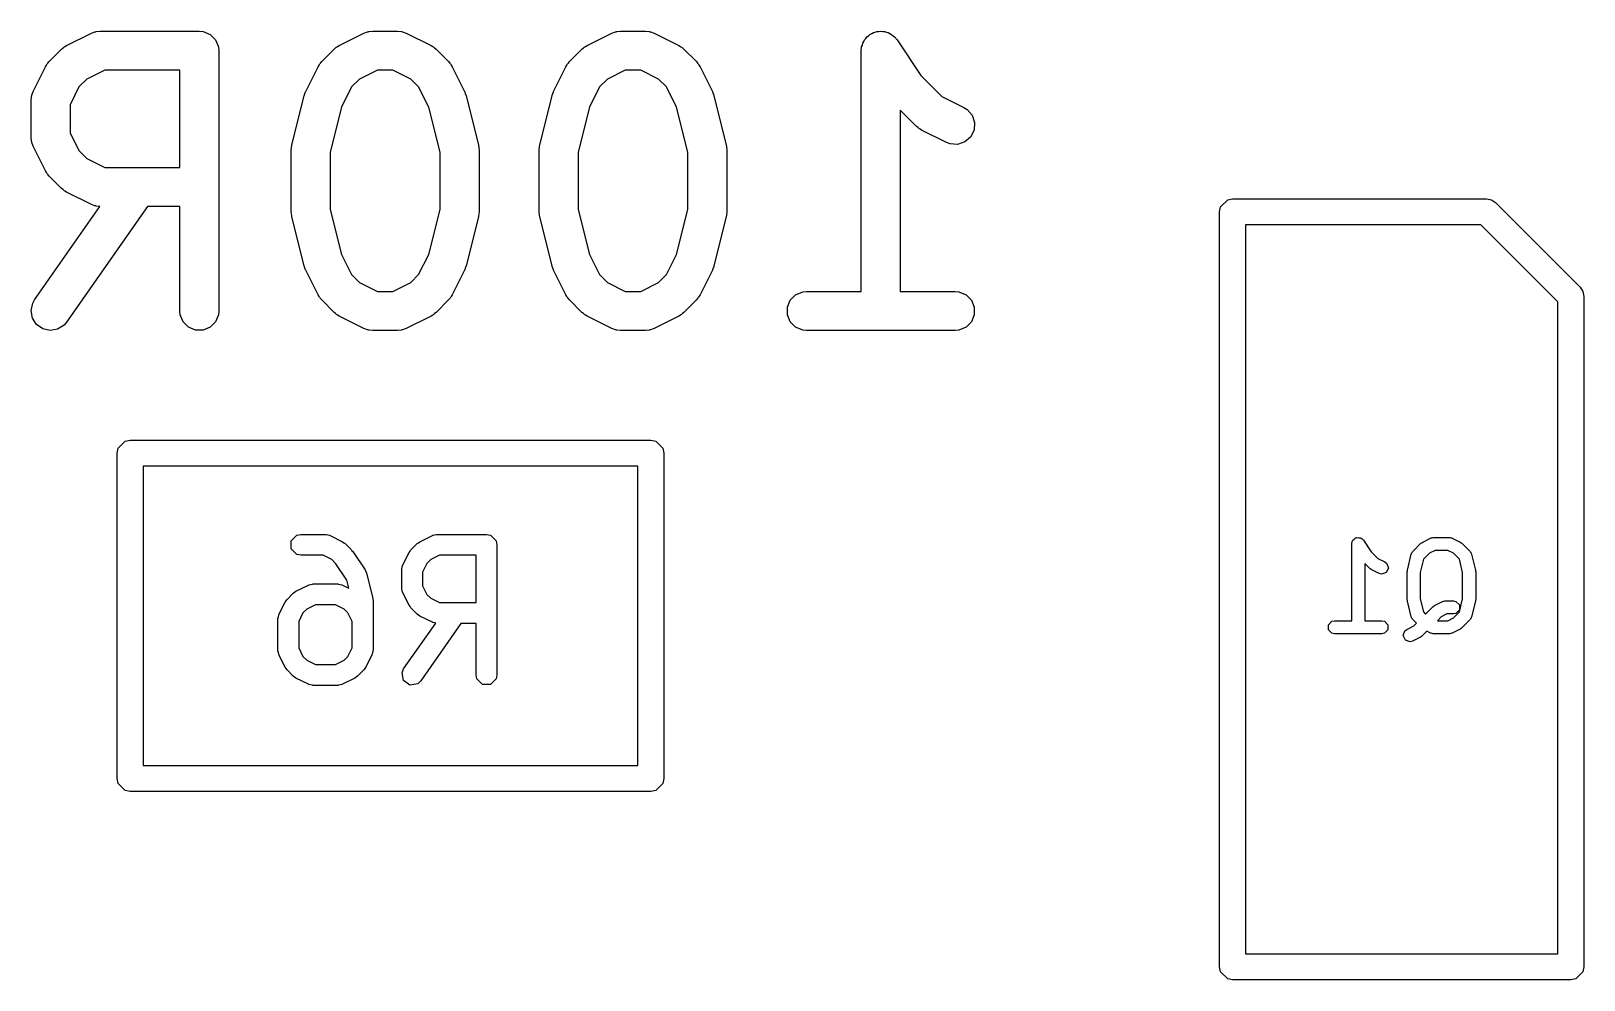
# Model space of a CAD drawing. Extents: x -0.05 to 2.94, y -0.16 to 2.16.
# Drawn here: x 0.4446 to 0.6796, y 1.4069 to 1.5504 of the extents above; entities that cross this region are included whole.
import ezdxf

# ---------------------------------------------------------------- set-up
doc = ezdxf.new("R2010")
doc.units = 0
doc.header["$MEASUREMENT"] = 0
doc.layers.add('BLACK', color=7, linetype='CONTINUOUS')

msp = doc.modelspace()

# ---------------------------------------------------------------- linework, layer by layer
at = {"layer": 'BLACK', "linetype": 'CONTINUOUS'}
for p, q in [((0.45, 1.54823), (0.45375, 1.5501)), ((0.45375, 1.5501), (0.45429, 1.55031)), ((0.45429, 1.55031), (0.4544, 1.55032)), ((0.4544, 1.55032), (0.45449, 1.55036)), ((0.45449, 1.55036), (0.45507, 1.55042)), ((0.45507, 1.55042), (0.47007, 1.55042)), ((0.47007, 1.55042), (0.47064, 1.55036)), ((0.47064, 1.55036), (0.47171, 1.54992)), ((0.47171, 1.54992), (0.47252, 1.5491)), ((0.47252, 1.5491), (0.47296, 1.54804)), ((0.49124, 1.54823), (0.49499, 1.5501)), ((0.49499, 1.5501), (0.49554, 1.55031)), ((0.49554, 1.55031), (0.49564, 1.55032)), ((0.49564, 1.55032), (0.49574, 1.55036)), ((0.49574, 1.55036), (0.49631, 1.55042)), ((0.49631, 1.55042), (0.50006, 1.55042)), ((0.50006, 1.55042), (0.50064, 1.55036)), ((0.50064, 1.55036), (0.50074, 1.55032)), ((0.50074, 1.55032), (0.50084, 1.55031)), ((0.50084, 1.55031), (0.50138, 1.5501)), ((0.50138, 1.5501), (0.50513, 1.54823)), ((0.52874, 1.54823), (0.53249, 1.5501)), ((0.53249, 1.5501), (0.53303, 1.55031)), ((0.53303, 1.55031), (0.53314, 1.55032)), ((0.53314, 1.55032), (0.53323, 1.55036)), ((0.53323, 1.55036), (0.53381, 1.55042)), ((0.53381, 1.55042), (0.53756, 1.55042)), ((0.53756, 1.55042), (0.53814, 1.55036)), ((0.53814, 1.55036), (0.53823, 1.55032)), ((0.53823, 1.55032), (0.53834, 1.55031)), ((0.53834, 1.55031), (0.53888, 1.5501)), ((0.53888, 1.5501), (0.54263, 1.54823)), ((0.57028, 1.54804), (0.5704, 1.54831)), ((0.5704, 1.54831), (0.57045, 1.5486)), ((0.57045, 1.5486), (0.57061, 1.54884)), ((0.57061, 1.54884), (0.57073, 1.5491)), ((0.57073, 1.5491), (0.57093, 1.54931)), ((0.57093, 1.54931), (0.57109, 1.54955)), ((0.57109, 1.54955), (0.57134, 1.54971)), ((0.57134, 1.54971), (0.57154, 1.54992)), ((0.57154, 1.54992), (0.57181, 1.55003)), ((0.57181, 1.55003), (0.57205, 1.55019)), ((0.57205, 1.55019), (0.57234, 1.55025)), ((0.57234, 1.55025), (0.5726, 1.55036)), ((0.5726, 1.55036), (0.5729, 1.55036)), ((0.5729, 1.55036), (0.57318, 1.55042)), ((0.57318, 1.55042), (0.57347, 1.55036)), ((0.57347, 1.55036), (0.57376, 1.55036)), ((0.57376, 1.55036), (0.57403, 1.55025)), ((0.57403, 1.55025), (0.57431, 1.55019)), ((0.57431, 1.55019), (0.57455, 1.55003)), ((0.57455, 1.55003), (0.57482, 1.54992)), ((0.57482, 1.54992), (0.57503, 1.54971)), ((0.57503, 1.54971), (0.57527, 1.54955)), ((0.57527, 1.54955), (0.57563, 1.54911)), ((0.57563, 1.54911), (0.57564, 1.5491)), ((0.57564, 1.5491), (0.57564, 1.5491)), ((0.57564, 1.5491), (0.57564, 1.5491)), ((0.57564, 1.5491), (0.57922, 1.54372)), ((0.44736, 1.5458), (0.44923, 1.54768)), ((0.44923, 1.54768), (0.44946, 1.54786)), ((0.44946, 1.54786), (0.44951, 1.54792)), ((0.44951, 1.54792), (0.4496, 1.54798)), ((0.4496, 1.54798), (0.44968, 1.54804)), ((0.44968, 1.54804), (0.44975, 1.54807)), ((0.44975, 1.54807), (0.45, 1.54823)), ((0.47296, 1.54804), (0.47302, 1.54746)), ((0.47302, 1.54746), (0.47302, 1.50809)), ((0.4886, 1.5458), (0.49048, 1.54768)), ((0.49048, 1.54768), (0.4907, 1.54786)), ((0.4907, 1.54786), (0.49075, 1.54792)), ((0.49075, 1.54792), (0.49084, 1.54798)), ((0.49084, 1.54798), (0.49092, 1.54804)), ((0.49092, 1.54804), (0.491, 1.54807)), ((0.491, 1.54807), (0.49124, 1.54823)), ((0.50513, 1.54823), (0.50538, 1.54807)), ((0.50538, 1.54807), (0.50545, 1.54804)), ((0.50545, 1.54804), (0.50554, 1.54798)), ((0.50554, 1.54798), (0.50562, 1.54792)), ((0.50562, 1.54792), (0.50568, 1.54786)), ((0.50568, 1.54786), (0.5059, 1.54768)), ((0.5059, 1.54768), (0.50778, 1.5458)), ((0.5261, 1.5458), (0.52797, 1.54768)), ((0.52797, 1.54768), (0.5282, 1.54786)), ((0.5282, 1.54786), (0.52825, 1.54792)), ((0.52825, 1.54792), (0.52834, 1.54798)), ((0.52834, 1.54798), (0.52842, 1.54804)), ((0.52842, 1.54804), (0.52849, 1.54807)), ((0.52849, 1.54807), (0.52874, 1.54823)), ((0.54263, 1.54823), (0.54288, 1.54807)), ((0.54288, 1.54807), (0.54295, 1.54804)), ((0.54295, 1.54804), (0.54303, 1.54798)), ((0.54303, 1.54798), (0.54312, 1.54792)), ((0.54312, 1.54792), (0.54317, 1.54786)), ((0.54317, 1.54786), (0.5434, 1.54768)), ((0.5434, 1.54768), (0.54527, 1.5458)), ((0.57023, 1.54747), (0.57028, 1.54804)), ((0.57023, 1.54746), (0.57023, 1.54747)), ((0.57023, 1.54747), (0.57023, 1.54747)), ((0.57023, 1.54747), (0.57023, 1.54747)), ((0.57023, 1.51105), (0.57023, 1.54746)), ((0.44493, 1.54129), (0.4468, 1.54503)), ((0.4468, 1.54503), (0.44696, 1.54528)), ((0.44696, 1.54528), (0.44699, 1.54535)), ((0.44699, 1.54535), (0.44706, 1.54544)), ((0.44706, 1.54544), (0.44711, 1.54552)), ((0.44711, 1.54552), (0.44717, 1.54558)), ((0.44717, 1.54558), (0.44736, 1.5458)), ((0.45577, 1.54451), (0.45307, 1.54316)), ((0.46712, 1.54451), (0.45577, 1.54451)), ((0.46712, 1.52979), (0.46712, 1.54451)), ((0.48617, 1.54129), (0.48805, 1.54503)), ((0.48805, 1.54503), (0.48821, 1.54528)), ((0.48821, 1.54528), (0.48824, 1.54535)), ((0.48824, 1.54535), (0.4883, 1.54544)), ((0.4883, 1.54544), (0.48836, 1.54552)), ((0.48836, 1.54552), (0.48842, 1.54558)), ((0.48842, 1.54558), (0.4886, 1.5458)), ((0.49701, 1.54451), (0.49431, 1.54316)), ((0.49937, 1.54451), (0.49701, 1.54451)), ((0.50206, 1.54316), (0.49937, 1.54451)), ((0.50778, 1.5458), (0.50796, 1.54558)), ((0.50796, 1.54558), (0.50802, 1.54552)), ((0.50802, 1.54552), (0.50808, 1.54544)), ((0.50808, 1.54544), (0.50814, 1.54535)), ((0.50814, 1.54535), (0.50817, 1.54528)), ((0.50817, 1.54528), (0.50833, 1.54503)), ((0.50833, 1.54503), (0.5102, 1.54129)), ((0.52367, 1.54129), (0.52554, 1.54503)), ((0.52554, 1.54503), (0.5257, 1.54528)), ((0.5257, 1.54528), (0.52573, 1.54535)), ((0.52573, 1.54535), (0.5258, 1.54544)), ((0.5258, 1.54544), (0.52585, 1.54552)), ((0.52585, 1.54552), (0.52591, 1.54558)), ((0.52591, 1.54558), (0.5261, 1.5458)), ((0.53451, 1.54451), (0.53181, 1.54316)), ((0.53686, 1.54451), (0.53451, 1.54451)), ((0.53956, 1.54316), (0.53686, 1.54451)), ((0.54527, 1.5458), (0.54546, 1.54558)), ((0.54546, 1.54558), (0.54552, 1.54552)), ((0.54552, 1.54552), (0.54557, 1.54544)), ((0.54557, 1.54544), (0.54564, 1.54535)), ((0.54564, 1.54535), (0.54567, 1.54528)), ((0.54567, 1.54528), (0.54583, 1.54503)), ((0.54583, 1.54503), (0.5477, 1.54129)), ((0.57922, 1.54372), (0.58243, 1.54052)), ((0.44472, 1.54074), (0.44493, 1.54129)), ((0.45187, 1.54197), (0.45052, 1.53927)), ((0.45307, 1.54316), (0.45187, 1.54197)), ((0.48606, 1.54098), (0.48615, 1.54123)), ((0.48615, 1.54123), (0.48616, 1.54124)), ((0.48616, 1.54124), (0.48617, 1.54129)), ((0.49312, 1.54197), (0.4916, 1.53893)), ((0.49431, 1.54316), (0.49312, 1.54197)), ((0.50326, 1.54197), (0.50206, 1.54316)), ((0.50478, 1.53893), (0.50326, 1.54197)), ((0.5102, 1.54129), (0.51022, 1.54124)), ((0.51022, 1.54124), (0.51023, 1.54123)), ((0.51023, 1.54123), (0.51032, 1.54098)), ((0.52355, 1.54098), (0.52364, 1.54123)), ((0.52364, 1.54123), (0.52365, 1.54124)), ((0.52365, 1.54124), (0.52367, 1.54129)), ((0.53061, 1.54197), (0.5291, 1.53893)), ((0.53181, 1.54316), (0.53061, 1.54197)), ((0.54076, 1.54197), (0.53956, 1.54316)), ((0.54227, 1.53893), (0.54076, 1.54197)), ((0.5477, 1.54129), (0.54772, 1.54124)), ((0.54772, 1.54124), (0.54773, 1.54123)), ((0.54773, 1.54123), (0.54781, 1.54098)), ((0.44462, 1.53996), (0.44467, 1.54054)), ((0.44462, 1.53434), (0.44462, 1.53996)), ((0.44467, 1.54054), (0.44472, 1.54064)), ((0.44472, 1.54064), (0.44472, 1.54074)), ((0.45052, 1.53927), (0.45052, 1.53504)), ((0.48408, 1.53318), (0.48595, 1.54068)), ((0.48595, 1.54068), (0.48597, 1.54072)), ((0.48597, 1.54074), (0.48606, 1.54098)), ((0.48597, 1.54072), (0.48597, 1.54074)), ((0.4916, 1.53893), (0.48989, 1.5321)), ((0.50649, 1.5321), (0.50478, 1.53893)), ((0.51032, 1.54098), (0.51041, 1.54074)), ((0.51041, 1.54074), (0.51041, 1.54072)), ((0.51041, 1.54072), (0.51043, 1.54068)), ((0.51043, 1.54068), (0.5123, 1.53318)), ((0.52157, 1.53318), (0.52345, 1.54068)), ((0.52345, 1.54068), (0.52346, 1.54072)), ((0.52346, 1.54074), (0.52355, 1.54098)), ((0.52346, 1.54072), (0.52346, 1.54074)), ((0.5291, 1.53893), (0.52739, 1.5321)), ((0.54398, 1.5321), (0.54227, 1.53893)), ((0.54781, 1.54098), (0.54791, 1.54074)), ((0.54791, 1.54074), (0.54791, 1.54072)), ((0.54791, 1.54072), (0.54792, 1.54068)), ((0.54792, 1.54068), (0.5498, 1.53318)), ((0.58243, 1.54052), (0.58575, 1.53886)), ((0.57859, 1.536), (0.57613, 1.53846)), ((0.57613, 1.53846), (0.57613, 1.51105)), ((0.58575, 1.53886), (0.58624, 1.53855)), ((0.58624, 1.53855), (0.58699, 1.53768)), ((0.58699, 1.53768), (0.58736, 1.53658)), ((0.58736, 1.53658), (0.58728, 1.53544)), ((0.44467, 1.53376), (0.44462, 1.53434)), ((0.45052, 1.53504), (0.45187, 1.53234)), ((0.57882, 1.53582), (0.57859, 1.536)), ((0.57887, 1.53576), (0.57882, 1.53582)), ((0.57896, 1.5357), (0.57887, 1.53576)), ((0.57904, 1.53563), (0.57896, 1.5357)), ((0.57911, 1.5356), (0.57904, 1.53563)), ((0.57936, 1.53545), (0.57911, 1.5356)), ((0.58311, 1.53357), (0.57936, 1.53545)), ((0.58676, 1.5344), (0.58589, 1.53365)), ((0.58728, 1.53544), (0.58676, 1.5344)), ((0.44472, 1.53367), (0.44467, 1.53376)), ((0.44472, 1.53356), (0.44472, 1.53367)), ((0.44493, 1.53302), (0.44472, 1.53356)), ((0.4468, 1.52927), (0.44493, 1.53302)), ((0.45187, 1.53234), (0.45307, 1.53114)), ((0.48399, 1.53261), (0.48402, 1.53282)), ((0.484, 1.53257), (0.48399, 1.53261)), ((0.48399, 1.53247), (0.484, 1.53257)), ((0.48399, 1.52309), (0.48399, 1.53247)), ((0.48402, 1.53282), (0.48405, 1.53304)), ((0.48405, 1.53304), (0.48406, 1.53308)), ((0.48406, 1.53308), (0.48408, 1.53318)), ((0.48989, 1.5321), (0.48989, 1.52346)), ((0.50649, 1.52346), (0.50649, 1.5321)), ((0.5123, 1.53318), (0.51232, 1.53308)), ((0.51232, 1.53308), (0.51233, 1.53304)), ((0.51233, 1.53304), (0.51236, 1.53282)), ((0.51236, 1.53282), (0.51239, 1.53261)), ((0.51239, 1.53261), (0.51238, 1.53257)), ((0.51238, 1.53257), (0.51239, 1.53247)), ((0.51239, 1.53247), (0.51239, 1.52309)), ((0.52148, 1.53247), (0.52149, 1.53257)), ((0.52148, 1.52309), (0.52148, 1.53247)), ((0.52149, 1.53261), (0.52152, 1.53282)), ((0.52149, 1.53257), (0.52149, 1.53261)), ((0.52152, 1.53282), (0.52154, 1.53304)), ((0.52154, 1.53304), (0.52156, 1.53308)), ((0.52156, 1.53308), (0.52157, 1.53318)), ((0.52739, 1.5321), (0.52739, 1.52346)), ((0.54398, 1.52346), (0.54398, 1.5321)), ((0.5498, 1.53318), (0.54981, 1.53308)), ((0.54981, 1.53308), (0.54983, 1.53304)), ((0.54983, 1.53304), (0.54985, 1.53282)), ((0.54985, 1.53282), (0.54988, 1.53261)), ((0.54988, 1.53261), (0.54988, 1.53257)), ((0.54988, 1.53257), (0.54989, 1.53247)), ((0.54989, 1.53247), (0.54989, 1.52309)), ((0.58365, 1.53337), (0.58311, 1.53357)), ((0.5848, 1.53329), (0.58365, 1.53337)), ((0.58589, 1.53365), (0.5848, 1.53329)), ((0.45307, 1.53114), (0.45577, 1.52979)), ((0.45577, 1.52979), (0.46712, 1.52979)), ((0.44696, 1.52902), (0.4468, 1.52927)), ((0.44699, 1.52895), (0.44696, 1.52902)), ((0.44706, 1.52887), (0.44699, 1.52895)), ((0.44711, 1.52878), (0.44706, 1.52887)), ((0.44717, 1.52873), (0.44711, 1.52878)), ((0.44736, 1.5285), (0.44717, 1.52873)), ((0.44923, 1.52663), (0.44736, 1.5285)), ((0.44946, 1.52644), (0.44923, 1.52663)), ((0.44951, 1.52638), (0.44946, 1.52644)), ((0.4496, 1.52633), (0.44951, 1.52638)), ((0.44968, 1.52626), (0.4496, 1.52633)), ((0.44975, 1.52623), (0.44968, 1.52626)), ((0.45, 1.52608), (0.44975, 1.52623)), ((0.45375, 1.5242), (0.45, 1.52608)), ((0.62459, 1.52384), (0.62566, 1.52491)), ((0.62566, 1.52491), (0.62641, 1.52506)), ((0.62641, 1.52506), (0.6648, 1.52506)), ((0.6648, 1.52506), (0.66555, 1.52491)), ((0.66555, 1.52491), (0.66619, 1.52448)), ((0.44515, 1.50979), (0.45503, 1.52389)), ((0.46223, 1.52389), (0.44999, 1.5064)), ((0.45429, 1.52399), (0.45375, 1.5242)), ((0.4544, 1.52399), (0.45429, 1.52399)), ((0.45449, 1.52395), (0.4544, 1.52399)), ((0.45503, 1.52389), (0.45449, 1.52395)), ((0.46712, 1.52389), (0.46223, 1.52389)), ((0.46712, 1.50809), (0.46712, 1.52389)), ((0.484, 1.52299), (0.48399, 1.52309)), ((0.48399, 1.52295), (0.484, 1.52299)), ((0.48402, 1.52273), (0.48399, 1.52295)), ((0.48405, 1.52252), (0.48402, 1.52273)), ((0.48406, 1.52248), (0.48405, 1.52252)), ((0.48408, 1.52238), (0.48406, 1.52248)), ((0.48989, 1.52346), (0.4916, 1.51662)), ((0.50478, 1.51662), (0.50649, 1.52346)), ((0.51232, 1.52248), (0.5123, 1.52238)), ((0.51233, 1.52252), (0.51232, 1.52248)), ((0.51236, 1.52273), (0.51233, 1.52252)), ((0.51239, 1.52295), (0.51236, 1.52273)), ((0.51239, 1.52309), (0.51238, 1.52299)), ((0.51238, 1.52299), (0.51239, 1.52295)), ((0.52149, 1.52299), (0.52148, 1.52309)), ((0.52149, 1.52295), (0.52149, 1.52299)), ((0.52152, 1.52273), (0.52149, 1.52295)), ((0.52154, 1.52252), (0.52152, 1.52273)), ((0.52156, 1.52248), (0.52154, 1.52252)), ((0.52157, 1.52238), (0.52156, 1.52248)), ((0.52739, 1.52346), (0.5291, 1.51662)), ((0.54227, 1.51662), (0.54398, 1.52346)), ((0.54981, 1.52248), (0.5498, 1.52238)), ((0.54983, 1.52252), (0.54981, 1.52248)), ((0.54985, 1.52273), (0.54983, 1.52252)), ((0.54988, 1.52295), (0.54985, 1.52273)), ((0.54989, 1.52309), (0.54988, 1.52299)), ((0.54988, 1.52299), (0.54988, 1.52295)), ((0.62444, 1.52309), (0.62459, 1.52384)), ((0.62444, 1.40891), (0.62444, 1.52309)), ((0.66619, 1.52448), (0.67898, 1.51168)), ((0.48595, 1.51488), (0.48408, 1.52238)), ((0.5123, 1.52238), (0.51043, 1.51488)), ((0.52345, 1.51488), (0.52157, 1.52238)), ((0.5498, 1.52238), (0.54792, 1.51488)), ((0.62838, 1.52112), (0.62838, 1.41088)), ((0.66398, 1.52112), (0.62838, 1.52112)), ((0.67562, 1.50948), (0.66398, 1.52112)), ((0.4916, 1.51662), (0.49312, 1.51359)), ((0.50326, 1.51359), (0.50478, 1.51662)), ((0.5291, 1.51662), (0.53061, 1.51359)), ((0.54076, 1.51359), (0.54227, 1.51662)), ((0.48597, 1.51483), (0.48595, 1.51488)), ((0.48597, 1.51481), (0.48597, 1.51483)), ((0.48606, 1.51457), (0.48597, 1.51481)), ((0.48615, 1.51433), (0.48606, 1.51457)), ((0.48616, 1.51431), (0.48615, 1.51433)), ((0.48617, 1.51427), (0.48616, 1.51431)), ((0.48805, 1.51052), (0.48617, 1.51427)), ((0.49312, 1.51359), (0.49431, 1.5124)), ((0.50206, 1.5124), (0.50326, 1.51359)), ((0.5102, 1.51427), (0.50833, 1.51052)), ((0.51022, 1.51431), (0.5102, 1.51427)), ((0.51023, 1.51433), (0.51022, 1.51431)), ((0.51032, 1.51457), (0.51023, 1.51433)), ((0.51041, 1.51481), (0.51032, 1.51457)), ((0.51043, 1.51488), (0.51041, 1.51483)), ((0.51041, 1.51483), (0.51041, 1.51481)), ((0.52346, 1.51483), (0.52345, 1.51488)), ((0.52346, 1.51481), (0.52346, 1.51483)), ((0.52355, 1.51457), (0.52346, 1.51481)), ((0.52364, 1.51433), (0.52355, 1.51457)), ((0.52365, 1.51431), (0.52364, 1.51433)), ((0.52367, 1.51427), (0.52365, 1.51431)), ((0.52554, 1.51052), (0.52367, 1.51427)), ((0.53061, 1.51359), (0.53181, 1.5124)), ((0.53956, 1.5124), (0.54076, 1.51359)), ((0.5477, 1.51427), (0.54583, 1.51052)), ((0.54772, 1.51431), (0.5477, 1.51427)), ((0.54773, 1.51433), (0.54772, 1.51431)), ((0.54781, 1.51457), (0.54773, 1.51433)), ((0.54791, 1.51481), (0.54781, 1.51457)), ((0.54792, 1.51488), (0.54791, 1.51483)), ((0.54791, 1.51483), (0.54791, 1.51481)), ((0.49431, 1.5124), (0.49701, 1.51105)), ((0.49701, 1.51105), (0.49937, 1.51105)), ((0.49937, 1.51105), (0.50206, 1.5124)), ((0.53181, 1.5124), (0.53451, 1.51105)), ((0.53451, 1.51105), (0.53686, 1.51105)), ((0.53686, 1.51105), (0.53956, 1.5124)), ((0.56029, 1.51055), (0.56136, 1.51099)), ((0.56136, 1.51099), (0.56193, 1.51105)), ((0.56193, 1.51105), (0.57023, 1.51105)), ((0.57613, 1.51105), (0.58443, 1.51105)), ((0.58443, 1.51105), (0.585, 1.51099)), ((0.585, 1.51099), (0.58607, 1.51055)), ((0.67898, 1.51168), (0.67941, 1.51104)), ((0.67941, 1.51104), (0.67941, 1.51104)), ((0.67941, 1.51104), (0.67956, 1.51029)), ((0.44462, 1.50816), (0.44487, 1.50928)), ((0.44487, 1.50928), (0.44515, 1.50979)), ((0.48821, 1.51027), (0.48805, 1.51052)), ((0.48824, 1.5102), (0.48821, 1.51027)), ((0.4883, 1.51012), (0.48824, 1.5102)), ((0.48836, 1.51003), (0.4883, 1.51012)), ((0.48842, 1.50998), (0.48836, 1.51003)), ((0.4886, 1.50976), (0.48842, 1.50998)), ((0.49048, 1.50788), (0.4886, 1.50976)), ((0.50778, 1.50976), (0.5059, 1.50788)), ((0.50796, 1.50998), (0.50778, 1.50976)), ((0.50802, 1.51003), (0.50796, 1.50998)), ((0.50808, 1.51012), (0.50802, 1.51003)), ((0.50814, 1.5102), (0.50808, 1.51012)), ((0.50817, 1.51027), (0.50814, 1.5102)), ((0.50833, 1.51052), (0.50817, 1.51027)), ((0.5257, 1.51027), (0.52554, 1.51052)), ((0.52573, 1.5102), (0.5257, 1.51027)), ((0.5258, 1.51012), (0.52573, 1.5102)), ((0.52585, 1.51003), (0.5258, 1.51012)), ((0.52591, 1.50998), (0.52585, 1.51003)), ((0.5261, 1.50976), (0.52591, 1.50998)), ((0.52797, 1.50788), (0.5261, 1.50976)), ((0.54527, 1.50976), (0.5434, 1.50788)), ((0.54546, 1.50998), (0.54527, 1.50976)), ((0.54552, 1.51003), (0.54546, 1.50998)), ((0.54557, 1.51012), (0.54552, 1.51003)), ((0.54564, 1.5102), (0.54557, 1.51012)), ((0.54567, 1.51027), (0.54564, 1.5102)), ((0.54583, 1.51052), (0.54567, 1.51027)), ((0.55904, 1.50867), (0.55948, 1.50973)), ((0.55904, 1.50752), (0.55904, 1.50867)), ((0.55948, 1.50973), (0.56029, 1.51055)), ((0.58607, 1.51055), (0.58688, 1.50973)), ((0.58688, 1.50973), (0.58732, 1.50867)), ((0.58732, 1.50867), (0.58732, 1.50752)), ((0.67562, 1.41088), (0.67562, 1.50948)), ((0.67956, 1.51029), (0.67956, 1.40891)), ((0.44482, 1.50702), (0.44462, 1.50816)), ((0.44544, 1.50605), (0.44482, 1.50702)), ((0.44638, 1.50539), (0.44544, 1.50605)), ((0.44999, 1.5064), (0.44961, 1.50596)), ((0.46717, 1.50752), (0.46712, 1.50809)), ((0.46761, 1.50645), (0.46717, 1.50752)), ((0.46843, 1.50564), (0.46761, 1.50645)), ((0.47252, 1.50645), (0.47171, 1.50564)), ((0.47296, 1.50752), (0.47252, 1.50645)), ((0.47302, 1.50809), (0.47296, 1.50752)), ((0.4907, 1.50769), (0.49048, 1.50788)), ((0.49075, 1.50764), (0.4907, 1.50769)), ((0.49084, 1.50758), (0.49075, 1.50764)), ((0.49092, 1.50751), (0.49084, 1.50758)), ((0.491, 1.50748), (0.49092, 1.50751)), ((0.49124, 1.50733), (0.491, 1.50748)), ((0.49499, 1.50545), (0.49124, 1.50733)), ((0.50513, 1.50733), (0.50138, 1.50545)), ((0.50538, 1.50748), (0.50513, 1.50733)), ((0.50545, 1.50751), (0.50538, 1.50748)), ((0.50554, 1.50758), (0.50545, 1.50751)), ((0.50562, 1.50764), (0.50554, 1.50758)), ((0.50568, 1.50769), (0.50562, 1.50764)), ((0.5059, 1.50788), (0.50568, 1.50769)), ((0.5282, 1.50769), (0.52797, 1.50788)), ((0.52825, 1.50764), (0.5282, 1.50769)), ((0.52834, 1.50758), (0.52825, 1.50764)), ((0.52842, 1.50751), (0.52834, 1.50758)), ((0.52849, 1.50748), (0.52842, 1.50751)), ((0.52874, 1.50733), (0.52849, 1.50748)), ((0.53249, 1.50545), (0.52874, 1.50733)), ((0.54263, 1.50733), (0.53888, 1.50545)), ((0.54288, 1.50748), (0.54263, 1.50733)), ((0.54295, 1.50751), (0.54288, 1.50748)), ((0.54303, 1.50758), (0.54295, 1.50751)), ((0.54312, 1.50764), (0.54303, 1.50758)), ((0.54317, 1.50769), (0.54312, 1.50764)), ((0.5434, 1.50788), (0.54317, 1.50769)), ((0.55948, 1.50645), (0.55904, 1.50752)), ((0.56029, 1.50564), (0.55948, 1.50645)), ((0.58688, 1.50645), (0.58607, 1.50564)), ((0.58732, 1.50752), (0.58688, 1.50645)), ((0.44751, 1.50514), (0.44638, 1.50539)), ((0.44864, 1.50534), (0.44751, 1.50514)), ((0.44961, 1.50596), (0.44864, 1.50534)), ((0.46949, 1.5052), (0.46843, 1.50564)), ((0.47064, 1.5052), (0.46949, 1.5052)), ((0.47171, 1.50564), (0.47064, 1.5052)), ((0.49554, 1.50525), (0.49499, 1.50545)), ((0.49564, 1.50524), (0.49554, 1.50525)), ((0.49574, 1.5052), (0.49564, 1.50524)), ((0.49631, 1.50514), (0.49574, 1.5052)), ((0.50006, 1.50514), (0.49631, 1.50514)), ((0.50064, 1.5052), (0.50006, 1.50514)), ((0.50074, 1.50524), (0.50064, 1.5052)), ((0.50084, 1.50525), (0.50074, 1.50524)), ((0.50138, 1.50545), (0.50084, 1.50525)), ((0.53303, 1.50525), (0.53249, 1.50545)), ((0.53314, 1.50524), (0.53303, 1.50525)), ((0.53323, 1.5052), (0.53314, 1.50524)), ((0.53381, 1.50514), (0.53323, 1.5052)), ((0.53756, 1.50514), (0.53381, 1.50514)), ((0.53814, 1.5052), (0.53756, 1.50514)), ((0.53823, 1.50524), (0.53814, 1.5052)), ((0.53834, 1.50525), (0.53823, 1.50524)), ((0.53888, 1.50545), (0.53834, 1.50525)), ((0.56136, 1.5052), (0.56029, 1.50564)), ((0.56193, 1.50514), (0.56136, 1.5052)), ((0.58443, 1.50514), (0.56193, 1.50514)), ((0.585, 1.5052), (0.58443, 1.50514)), ((0.58607, 1.50564), (0.585, 1.5052)), ((0.45766, 1.48661), (0.45781, 1.48736)), ((0.45781, 1.48736), (0.45888, 1.48842)), ((0.45888, 1.48842), (0.45963, 1.48857)), ((0.45963, 1.48857), (0.53837, 1.48857)), ((0.53837, 1.48857), (0.53912, 1.48842)), ((0.53912, 1.48842), (0.54019, 1.48736)), ((0.54019, 1.48736), (0.54034, 1.48661)), ((0.45766, 1.43739), (0.45766, 1.48661)), ((0.54034, 1.48661), (0.54034, 1.43739)), ((0.4616, 1.48464), (0.4616, 1.43936)), ((0.5364, 1.48464), (0.4616, 1.48464)), ((0.5364, 1.43936), (0.5364, 1.48464)), ((0.48395, 1.47334), (0.48481, 1.4742)), ((0.48395, 1.47214), (0.48395, 1.47334)), ((0.48481, 1.4742), (0.48541, 1.47432)), ((0.48541, 1.47432), (0.48916, 1.47432)), ((0.48916, 1.47432), (0.48923, 1.4743)), ((0.48923, 1.4743), (0.48927, 1.47431)), ((0.48927, 1.47431), (0.48951, 1.47425)), ((0.48951, 1.47425), (0.48976, 1.4742)), ((0.48976, 1.4742), (0.48979, 1.47417)), ((0.48979, 1.47417), (0.48986, 1.47415)), ((0.48986, 1.47415), (0.49174, 1.47321)), ((0.49174, 1.47321), (0.49194, 1.47306)), ((0.50325, 1.47306), (0.50345, 1.47321)), ((0.50345, 1.47321), (0.50533, 1.47415)), ((0.50533, 1.47415), (0.5054, 1.47417)), ((0.5054, 1.47417), (0.50543, 1.4742)), ((0.50543, 1.4742), (0.50568, 1.47425)), ((0.50568, 1.47425), (0.50592, 1.47431)), ((0.50592, 1.47431), (0.50595, 1.4743)), ((0.50595, 1.4743), (0.50603, 1.47432)), ((0.50603, 1.47432), (0.51353, 1.47432)), ((0.51353, 1.47432), (0.51413, 1.4742)), ((0.51413, 1.4742), (0.51498, 1.47334)), ((0.51498, 1.47334), (0.5151, 1.47274)), ((0.64442, 1.47287), (0.64449, 1.47325)), ((0.64449, 1.47325), (0.64456, 1.47332)), ((0.64456, 1.47332), (0.64458, 1.47342)), ((0.64458, 1.47342), (0.64482, 1.47358)), ((0.64482, 1.47358), (0.64502, 1.47378)), ((0.64502, 1.47378), (0.64513, 1.47378)), ((0.64513, 1.47378), (0.64521, 1.47384)), ((0.64521, 1.47384), (0.64549, 1.47378)), ((0.64549, 1.47378), (0.64578, 1.47378)), ((0.64578, 1.47378), (0.64585, 1.47371)), ((0.64585, 1.47371), (0.64595, 1.47369)), ((0.64595, 1.47369), (0.64622, 1.47342)), ((0.64622, 1.47342), (0.64737, 1.4717)), ((0.65503, 1.47306), (0.65516, 1.47315)), ((0.65516, 1.47315), (0.65636, 1.47375)), ((0.65636, 1.47375), (0.65641, 1.47377)), ((0.65641, 1.47377), (0.65642, 1.47378)), ((0.65642, 1.47378), (0.65658, 1.47381)), ((0.65658, 1.47381), (0.65673, 1.47385)), ((0.65673, 1.47385), (0.65675, 1.47385)), ((0.65675, 1.47385), (0.6568, 1.47386)), ((0.6568, 1.47386), (0.6592, 1.47386)), ((0.6592, 1.47386), (0.65925, 1.47385)), ((0.65925, 1.47385), (0.65927, 1.47385)), ((0.65927, 1.47385), (0.65942, 1.47381)), ((0.65942, 1.47381), (0.65958, 1.47378)), ((0.65958, 1.47378), (0.65959, 1.47377)), ((0.65959, 1.47377), (0.65964, 1.47375)), ((0.65964, 1.47375), (0.66084, 1.47315)), ((0.66084, 1.47315), (0.66096, 1.47306)), ((0.48481, 1.47129), (0.48395, 1.47214)), ((0.48541, 1.47117), (0.48481, 1.47129)), ((0.48879, 1.47117), (0.48541, 1.47117)), ((0.4901, 1.47051), (0.48879, 1.47117)), ((0.49194, 1.47306), (0.49215, 1.47292)), ((0.49215, 1.47292), (0.49308, 1.47198)), ((0.49308, 1.47198), (0.49317, 1.47185)), ((0.49317, 1.47185), (0.49328, 1.47174)), ((0.49328, 1.47174), (0.49515, 1.46893)), ((0.50087, 1.4697), (0.50181, 1.47157)), ((0.50181, 1.47157), (0.50196, 1.47177)), ((0.50196, 1.47177), (0.5021, 1.47198)), ((0.5021, 1.47198), (0.50304, 1.47292)), ((0.50304, 1.47292), (0.50325, 1.47306)), ((0.5064, 1.47117), (0.50509, 1.47051)), ((0.51195, 1.47117), (0.5064, 1.47117)), ((0.51195, 1.46401), (0.51195, 1.47117)), ((0.5151, 1.47274), (0.5151, 1.45306)), ((0.64442, 1.46126), (0.64442, 1.47287)), ((0.64737, 1.4717), (0.64838, 1.47068)), ((0.65284, 1.46891), (0.65344, 1.47131)), ((0.65344, 1.47131), (0.65349, 1.47141)), ((0.65349, 1.47145), (0.65356, 1.47155)), ((0.65349, 1.47141), (0.65349, 1.47145)), ((0.65356, 1.47155), (0.65361, 1.47166)), ((0.65361, 1.47166), (0.65364, 1.47168)), ((0.65364, 1.47168), (0.6537, 1.47177)), ((0.6537, 1.47177), (0.6549, 1.47297)), ((0.6549, 1.47297), (0.65503, 1.47306)), ((0.65618, 1.47146), (0.65529, 1.47057)), ((0.65703, 1.47189), (0.65618, 1.47146)), ((0.65897, 1.47189), (0.65703, 1.47189)), ((0.65982, 1.47146), (0.65897, 1.47189)), ((0.66071, 1.47057), (0.65982, 1.47146)), ((0.66096, 1.47306), (0.66109, 1.47297)), ((0.66109, 1.47297), (0.66229, 1.47177)), ((0.66229, 1.47177), (0.66235, 1.47168)), ((0.66235, 1.47168), (0.66239, 1.47166)), ((0.66239, 1.47166), (0.66244, 1.47155)), ((0.66244, 1.47155), (0.66251, 1.47145)), ((0.66251, 1.47145), (0.66251, 1.47141)), ((0.66251, 1.47141), (0.66255, 1.47131)), ((0.66255, 1.47131), (0.66315, 1.46891)), ((0.49075, 1.46986), (0.4901, 1.47051)), ((0.49238, 1.46741), (0.49075, 1.46986)), ((0.49515, 1.46893), (0.49526, 1.46868)), ((0.49526, 1.46868), (0.49537, 1.46844)), ((0.49537, 1.46844), (0.49631, 1.46469)), ((0.50071, 1.4691), (0.50078, 1.46935)), ((0.50072, 1.46907), (0.50071, 1.4691)), ((0.50071, 1.46899), (0.50072, 1.46907)), ((0.50071, 1.46618), (0.50071, 1.46899)), ((0.50078, 1.46935), (0.50083, 1.4696)), ((0.50083, 1.4696), (0.50085, 1.46962)), ((0.50085, 1.46962), (0.50087, 1.4697)), ((0.50451, 1.46993), (0.50386, 1.46862)), ((0.50386, 1.46862), (0.50386, 1.46655)), ((0.50509, 1.47051), (0.50451, 1.46993)), ((0.6471, 1.46918), (0.64639, 1.4699)), ((0.64639, 1.4699), (0.64639, 1.46126)), ((0.64724, 1.46909), (0.6471, 1.46918)), ((0.64736, 1.46899), (0.64724, 1.46909)), ((0.64856, 1.46839), (0.64736, 1.46899)), ((0.64838, 1.47068), (0.64944, 1.47015)), ((0.64893, 1.46829), (0.64856, 1.46839)), ((0.64965, 1.46853), (0.64893, 1.46829)), ((0.64944, 1.47015), (0.64974, 1.46992)), ((0.64998, 1.4692), (0.64965, 1.46853)), ((0.64974, 1.46992), (0.64998, 1.4692)), ((0.65282, 1.46867), (0.65284, 1.46879)), ((0.65282, 1.46447), (0.65282, 1.46867)), ((0.65284, 1.46879), (0.65284, 1.46891)), ((0.65529, 1.47057), (0.65478, 1.46855)), ((0.65478, 1.46855), (0.65478, 1.46459)), ((0.66121, 1.46855), (0.66071, 1.47057)), ((0.66121, 1.46459), (0.66121, 1.46855)), ((0.66315, 1.46891), (0.66316, 1.46879)), ((0.66316, 1.46879), (0.66318, 1.46867)), ((0.66318, 1.46867), (0.66318, 1.46447)), ((0.4847, 1.46571), (0.48658, 1.46665)), ((0.48658, 1.46665), (0.48665, 1.46667)), ((0.48665, 1.46667), (0.48668, 1.4667)), ((0.48668, 1.4667), (0.48693, 1.46675)), ((0.48693, 1.46675), (0.48717, 1.46681)), ((0.48717, 1.46681), (0.48721, 1.4668)), ((0.48721, 1.4668), (0.48728, 1.46682)), ((0.48728, 1.46682), (0.49103, 1.46682)), ((0.49103, 1.46682), (0.49111, 1.4668)), ((0.49111, 1.4668), (0.49114, 1.46681)), ((0.49114, 1.46681), (0.49139, 1.46675)), ((0.49139, 1.46675), (0.49163, 1.4667)), ((0.49163, 1.4667), (0.49166, 1.46667)), ((0.49166, 1.46667), (0.49174, 1.46665)), ((0.49174, 1.46665), (0.49269, 1.46617)), ((0.49269, 1.46617), (0.49238, 1.46741)), ((0.50072, 1.4661), (0.50071, 1.46618)), ((0.50071, 1.46607), (0.50072, 1.4661)), ((0.50078, 1.46583), (0.50071, 1.46607)), ((0.50386, 1.46655), (0.50451, 1.46524)), ((0.48212, 1.4622), (0.48306, 1.46407)), ((0.48306, 1.46407), (0.48322, 1.46427)), ((0.48322, 1.46427), (0.48336, 1.46448)), ((0.48336, 1.46448), (0.48429, 1.46542)), ((0.48429, 1.46542), (0.4845, 1.46556)), ((0.4845, 1.46556), (0.4847, 1.46571)), ((0.49631, 1.46469), (0.49632, 1.46449)), ((0.49632, 1.46449), (0.49636, 1.46431)), ((0.49636, 1.46431), (0.49636, 1.45681)), ((0.50083, 1.46558), (0.50078, 1.46583)), ((0.50085, 1.46555), (0.50083, 1.46558)), ((0.50087, 1.46548), (0.50085, 1.46555)), ((0.50181, 1.4636), (0.50087, 1.46548)), ((0.50451, 1.46524), (0.50509, 1.46466)), ((0.50509, 1.46466), (0.5064, 1.46401)), ((0.5064, 1.46401), (0.51195, 1.46401)), ((0.65284, 1.46436), (0.65282, 1.46447)), ((0.65284, 1.46423), (0.65284, 1.46436)), ((0.65344, 1.46184), (0.65284, 1.46423)), ((0.65478, 1.46459), (0.65529, 1.46258)), ((0.65696, 1.46355), (0.65816, 1.46415)), ((0.65816, 1.46415), (0.65821, 1.46417)), ((0.65821, 1.46417), (0.65822, 1.46418)), ((0.65822, 1.46418), (0.65838, 1.46421)), ((0.65838, 1.46421), (0.65853, 1.46426)), ((0.65853, 1.46426), (0.65855, 1.46425)), ((0.65855, 1.46425), (0.6586, 1.46426)), ((0.6586, 1.46426), (0.6598, 1.46426)), ((0.6598, 1.46426), (0.66018, 1.46418)), ((0.66018, 1.46418), (0.66071, 1.46365)), ((0.66071, 1.46258), (0.66121, 1.46459)), ((0.66315, 1.46423), (0.66255, 1.46184)), ((0.66316, 1.46436), (0.66315, 1.46423)), ((0.66318, 1.46447), (0.66316, 1.46436)), ((0.48196, 1.46161), (0.48203, 1.46185)), ((0.48197, 1.46157), (0.48196, 1.46161)), ((0.48196, 1.46149), (0.48197, 1.46157)), ((0.48196, 1.45681), (0.48196, 1.46149)), ((0.48203, 1.46185), (0.48208, 1.4621)), ((0.48208, 1.4621), (0.4821, 1.46212)), ((0.4821, 1.46212), (0.48212, 1.4622)), ((0.48576, 1.46244), (0.48511, 1.46112)), ((0.48634, 1.46301), (0.48576, 1.46244)), ((0.48765, 1.46367), (0.48634, 1.46301)), ((0.49066, 1.46367), (0.48765, 1.46367)), ((0.49197, 1.46301), (0.49066, 1.46367)), ((0.49255, 1.46244), (0.49197, 1.46301)), ((0.49321, 1.46112), (0.49255, 1.46244)), ((0.50196, 1.4634), (0.50181, 1.4636)), ((0.5021, 1.46319), (0.50196, 1.4634)), ((0.50304, 1.46225), (0.5021, 1.46319)), ((0.50325, 1.46211), (0.50304, 1.46225)), ((0.50345, 1.46196), (0.50325, 1.46211)), ((0.50533, 1.46102), (0.50345, 1.46196)), ((0.65349, 1.46174), (0.65344, 1.46184)), ((0.65349, 1.4617), (0.65349, 1.46174)), ((0.65356, 1.4616), (0.65349, 1.4617)), ((0.65361, 1.46149), (0.65356, 1.4616)), ((0.65364, 1.46147), (0.65361, 1.46149)), ((0.6537, 1.46138), (0.65364, 1.46147)), ((0.65421, 1.46087), (0.6537, 1.46138)), ((0.65529, 1.46258), (0.6556, 1.46227)), ((0.6556, 1.46227), (0.6567, 1.46337)), ((0.6567, 1.46337), (0.65683, 1.46346)), ((0.65683, 1.46346), (0.65696, 1.46355)), ((0.65798, 1.46186), (0.65738, 1.46126)), ((0.65883, 1.46229), (0.65798, 1.46186)), ((0.6598, 1.46229), (0.65883, 1.46229)), ((0.65897, 1.46126), (0.65982, 1.46168)), ((0.66018, 1.46236), (0.6598, 1.46229)), ((0.65982, 1.46168), (0.66071, 1.46258)), ((0.66071, 1.4629), (0.66018, 1.46236)), ((0.66071, 1.46365), (0.66071, 1.4629)), ((0.66229, 1.46138), (0.66109, 1.46018)), ((0.66235, 1.46147), (0.66229, 1.46138)), ((0.66239, 1.46149), (0.66235, 1.46147)), ((0.66244, 1.4616), (0.66239, 1.46149)), ((0.66251, 1.4617), (0.66244, 1.4616)), ((0.66255, 1.46184), (0.66251, 1.46174)), ((0.66251, 1.46174), (0.66251, 1.4617)), ((0.48511, 1.46112), (0.48511, 1.45718)), ((0.49321, 1.45718), (0.49321, 1.46112)), ((0.50099, 1.45396), (0.50584, 1.46088)), ((0.50966, 1.46086), (0.50357, 1.45215)), ((0.5054, 1.461), (0.50533, 1.46102)), ((0.50543, 1.46098), (0.5054, 1.461)), ((0.50568, 1.46093), (0.50543, 1.46098)), ((0.50584, 1.46088), (0.50568, 1.46093)), ((0.51195, 1.46086), (0.50966, 1.46086)), ((0.51195, 1.45306), (0.51195, 1.46086)), ((0.64089, 1.46065), (0.64142, 1.46118)), ((0.64089, 1.4599), (0.64089, 1.46065)), ((0.64142, 1.45936), (0.64089, 1.4599)), ((0.64142, 1.46118), (0.6418, 1.46126)), ((0.6418, 1.45929), (0.64142, 1.45936)), ((0.6418, 1.46126), (0.64442, 1.46126)), ((0.649, 1.45929), (0.6418, 1.45929)), ((0.64639, 1.46126), (0.649, 1.46126)), ((0.649, 1.46126), (0.64938, 1.46118)), ((0.64938, 1.45936), (0.649, 1.45929)), ((0.64938, 1.46118), (0.64991, 1.46065)), ((0.64991, 1.4599), (0.64938, 1.45936)), ((0.64991, 1.46065), (0.64991, 1.4599)), ((0.65222, 1.459), (0.65246, 1.45972)), ((0.65255, 1.45833), (0.65222, 1.459)), ((0.65246, 1.45972), (0.65276, 1.45995)), ((0.65276, 1.45995), (0.65382, 1.46048)), ((0.65382, 1.46048), (0.65421, 1.46087)), ((0.65579, 1.45968), (0.6551, 1.45898)), ((0.65636, 1.45939), (0.65579, 1.45968)), ((0.65641, 1.45938), (0.65636, 1.45939)), ((0.65642, 1.45936), (0.65641, 1.45938)), ((0.65658, 1.45933), (0.65642, 1.45936)), ((0.65673, 1.45929), (0.65658, 1.45933)), ((0.65675, 1.4593), (0.65673, 1.45929)), ((0.6568, 1.45929), (0.65675, 1.4593)), ((0.6592, 1.45929), (0.6568, 1.45929)), ((0.65738, 1.46126), (0.65897, 1.46126)), ((0.65925, 1.4593), (0.6592, 1.45929)), ((0.65927, 1.45929), (0.65925, 1.4593)), ((0.65942, 1.45933), (0.65927, 1.45929)), ((0.65958, 1.45936), (0.65942, 1.45933)), ((0.65959, 1.45938), (0.65958, 1.45936)), ((0.65964, 1.45939), (0.65959, 1.45938)), ((0.66084, 1.45999), (0.65964, 1.45939)), ((0.66096, 1.46009), (0.66084, 1.45999)), ((0.66109, 1.46018), (0.66096, 1.46009)), ((0.48197, 1.45673), (0.48196, 1.45681)), ((0.48196, 1.4567), (0.48197, 1.45673)), ((0.48203, 1.45645), (0.48196, 1.4567)), ((0.48511, 1.45718), (0.48576, 1.45586)), ((0.49255, 1.45586), (0.49321, 1.45718)), ((0.49635, 1.4567), (0.49629, 1.45645)), ((0.49636, 1.45681), (0.49634, 1.45673)), ((0.49634, 1.45673), (0.49635, 1.4567)), ((0.65327, 1.45809), (0.65255, 1.45833)), ((0.65364, 1.45819), (0.65327, 1.45809)), ((0.65484, 1.45879), (0.65364, 1.45819)), ((0.65496, 1.45889), (0.65484, 1.45879)), ((0.6551, 1.45898), (0.65496, 1.45889)), ((0.48208, 1.4562), (0.48203, 1.45645)), ((0.4821, 1.45618), (0.48208, 1.4562)), ((0.48212, 1.4561), (0.4821, 1.45618)), ((0.48306, 1.45423), (0.48212, 1.4561)), ((0.48576, 1.45586), (0.48634, 1.45529)), ((0.48634, 1.45529), (0.48765, 1.45463)), ((0.48765, 1.45463), (0.49066, 1.45463)), ((0.49066, 1.45463), (0.49197, 1.45529)), ((0.49197, 1.45529), (0.49255, 1.45586)), ((0.49619, 1.4561), (0.49525, 1.45423)), ((0.49621, 1.45618), (0.49619, 1.4561)), ((0.49624, 1.4562), (0.49621, 1.45618)), ((0.49629, 1.45645), (0.49624, 1.4562)), ((0.48322, 1.45403), (0.48306, 1.45423)), ((0.48336, 1.45382), (0.48322, 1.45403)), ((0.48429, 1.45288), (0.48336, 1.45382)), ((0.4845, 1.45274), (0.48429, 1.45288)), ((0.4847, 1.45259), (0.4845, 1.45274)), ((0.48658, 1.45165), (0.4847, 1.45259)), ((0.49361, 1.45259), (0.49174, 1.45165)), ((0.49381, 1.45274), (0.49361, 1.45259)), ((0.49402, 1.45288), (0.49381, 1.45274)), ((0.49496, 1.45382), (0.49402, 1.45288)), ((0.4951, 1.45403), (0.49496, 1.45382)), ((0.49525, 1.45423), (0.4951, 1.45403)), ((0.50074, 1.4534), (0.50099, 1.45396)), ((0.50095, 1.45221), (0.50074, 1.4534)), ((0.50194, 1.45152), (0.50095, 1.45221)), ((0.50357, 1.45215), (0.50313, 1.45173)), ((0.51207, 1.45245), (0.51195, 1.45306)), ((0.51293, 1.4516), (0.51207, 1.45245)), ((0.51498, 1.45245), (0.51413, 1.4516)), ((0.5151, 1.45306), (0.51498, 1.45245)), ((0.48665, 1.45163), (0.48658, 1.45165)), ((0.48668, 1.4516), (0.48665, 1.45163)), ((0.48693, 1.45155), (0.48668, 1.4516)), ((0.48717, 1.45149), (0.48693, 1.45155)), ((0.48721, 1.4515), (0.48717, 1.45149)), ((0.48728, 1.45148), (0.48721, 1.4515)), ((0.49103, 1.45148), (0.48728, 1.45148)), ((0.49111, 1.4515), (0.49103, 1.45148)), ((0.49114, 1.45149), (0.49111, 1.4515)), ((0.49139, 1.45155), (0.49114, 1.45149)), ((0.49163, 1.4516), (0.49139, 1.45155)), ((0.49166, 1.45163), (0.49163, 1.4516)), ((0.49174, 1.45165), (0.49166, 1.45163)), ((0.50313, 1.45173), (0.50194, 1.45152)), ((0.51413, 1.4516), (0.51293, 1.4516)), ((0.4616, 1.43936), (0.5364, 1.43936)), ((0.45781, 1.43664), (0.45766, 1.43739)), ((0.45888, 1.43558), (0.45781, 1.43664)), ((0.45963, 1.43543), (0.45888, 1.43558)), ((0.53912, 1.43558), (0.53837, 1.43543)), ((0.54019, 1.43664), (0.53912, 1.43558)), ((0.54034, 1.43739), (0.54019, 1.43664)), ((0.53837, 1.43543), (0.45963, 1.43543)), ((0.62838, 1.41088), (0.67562, 1.41088)), ((0.62459, 1.40816), (0.62444, 1.40891)), ((0.62566, 1.40709), (0.62459, 1.40816)), ((0.67941, 1.40816), (0.67834, 1.40709)), ((0.67956, 1.40891), (0.67941, 1.40816)), ((0.62641, 1.40694), (0.62566, 1.40709)), ((0.67759, 1.40694), (0.62641, 1.40694)), ((0.67834, 1.40709), (0.67759, 1.40694))]:
    msp.add_line(p, q, dxfattribs=at)

doc.saveas('drawing.dxf')
